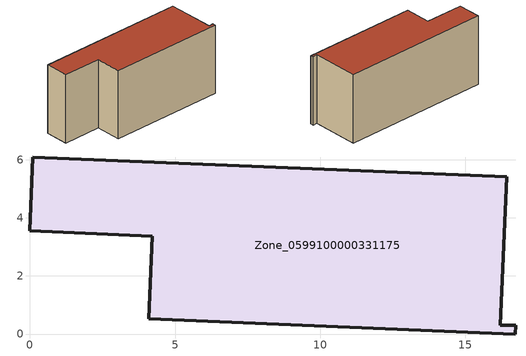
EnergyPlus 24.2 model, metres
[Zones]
Zone_0599100000331175
 floor ground (C_G): 4.09,0.53 4.21,3.36 0,3.55 0.11,6.09 16.43,5.41 16.2,0.31 16.73,0.3 16.72,0 z0.97
 wall outside (C_F): 4.21,3.36 4.09,0.53 16.72,0 16.73,0.3 16.2,0.31 16.43,5.41 0.11,6.09 0,3.55 4.21,3.36 z0.97:8.54
 roof outside (C_R): 16.2,0.31 16.43,5.41 0.11,6.09 0,3.55 4.21,3.36 4.09,0.53 16.72,0 16.73,0.3 z8.54
[BUILDING]
Pand.0599100000331175: North Axis=0; Terrain=City; Loads Convergence Tolerance Value=0.04; Temperature Convergence Tolerance Value=0.4; Solar Distribution=FullExterior; Maximum Number of Warmup Days=25; Minimum Number of Warmup Days=1
[Site:Location]
Rotterdam.The.Hague.AP_ZH_NLD Design_Conditions: Latitude=51.96; Longitude=4.45; Time Zone=1; Elevation=-4.5
[SITE:GROUNDTEMPERATURE:BUILDINGSURFACE]
18, 18, 18, 18, 18, 18, 18, 18, 18, 18, 18, 18
[MATERIAL] Thermal Absorptance=0.9; Solar Absorptance=0.7; Visible Absorptance=0.7
Name | Roughness | Thickness | Conductivity | Density | Specific Heat
G.TI.1975-1991 | MediumSmooth | 0.15 | 0.288461 | 540 | 1210
F.TI.1975-1991 | Rough | 0.3 | 0.230769 | 1920 | 840
R.TI.1975-1991 | MediumRough | 0.2 | 0.153846 | 1500 | 1000
[CONSTRUCTION]
C_G: G.TI.1975-1991
C_F: F.TI.1975-1991
C_R: R.TI.1975-1991
[ZONE]
Zone_0599100000331175: Type=1; Multiplier=1; Ceiling Height=Autocalculate; Volume=Autocalculate; Floor Area=autocalculate; Part of Total Floor Area=Yes
[ZONEINFILTRATION:DESIGNFLOWRATE]
Infil_Zone_0599100000331175: Zone or ZoneList or Space or SpaceList=Zone_0599100000331175; Schedule=AlwaysOn; Design Flow Rate Calculation Method=Flow/Area; Flow Rate per Floor Area=0.003; Constant Term Coefficient=1; Temperature Term Coefficient=0; Velocity Term Coefficient=0; Velocity Squared Term Coefficient=0
[HVACTEMPLATE:ZONE:IDEALLOADSAIRSYSTEM]
Zone_0599100000331175: Maximum Heating Supply Air Temperature=50; Minimum Cooling Supply Air Temperature=13; Maximum Heating Supply Air Humidity Ratio=0.0156; Minimum Cooling Supply Air Humidity Ratio=0.0077; Heating Limit=NoLimit; Cooling Limit=NoLimit; Dehumidification Control Type=ConstantSensibleHeatRatio; Cooling Sensible Heat Ratio=0.7; Dehumidification Setpoint=60; Humidification Control Type=None; Humidification Setpoint=30; Outdoor Air Method=None; Outdoor Air Flow Rate per Person=0.00944; Outdoor Air Flow Rate per Zone Floor Area=0; Outdoor Air Flow Rate per Zone=0; Demand Controlled Ventilation Type=None; Outdoor Air Economizer Type=NoEconomizer; Heat Recovery Type=None; Sensible Heat Recovery Effectiveness=0.7; Latent Heat Recovery Effectiveness=0.65
[ZONECONTROL:THERMOSTAT]
ThermostatControl_Zone_0599100000331175: Zone or ZoneList=Zone_0599100000331175; Control Type Schedule=DualSetpointControlType; Control 1=Thermostat_Zone_0599100000331175; Temperature Difference Between Cutout And Setpoint=0
[THERMOSTATSETPOINT:DUALSETPOINT]
Thermostat_Zone_0599100000331175: Heating Setpoint Temperature Schedule=HeatingSetpoint_Zone_0599100000331175; Cooling Setpoint Temperature Schedule=CoolingSetpoint_Zone_0599100000331175
[SCHEDULE:COMPACT]
HeatingSetpoint_Zone_0599100000331175: Through: 12/31, For: AllDays, Until: 24:00, 21
CoolingSetpoint_Zone_0599100000331175: Through: 12/31, For: AllDays, Until: 24:00, 24
DualSetpointControlType: Through: 12/31, For: AllDays, Until: 24:00, 4
AlwaysOn: Through: 12/31, For: AllDays, Until: 24:00, 1
